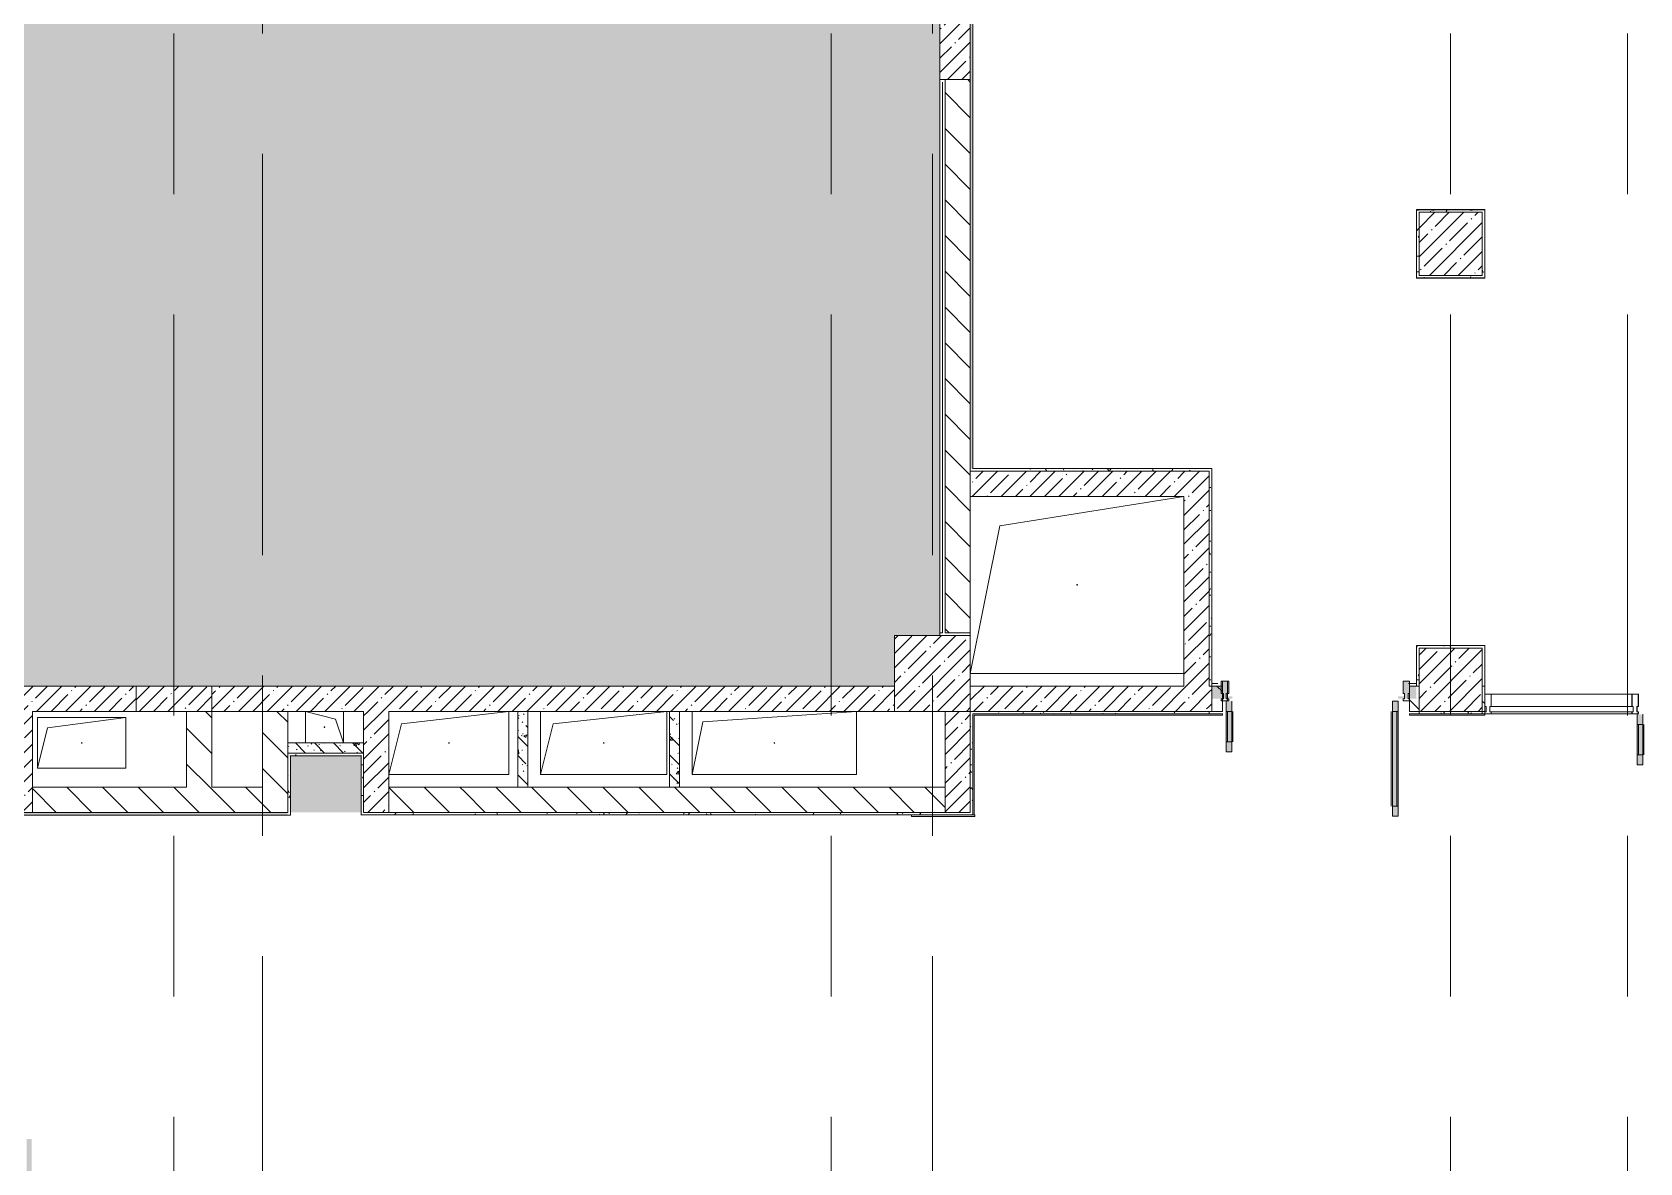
# Model space of a CAD drawing. Header units: millimetres. Extents: x -625 to 415037, y -3642 to 102118.
# Drawn here: x 348565 to 361284, y 8127 to 17075 of the extents above; entities that cross this region are included whole.
import ezdxf

# ---------------------------------------------------------------- set-up
doc = ezdxf.new("R2010")
doc.units = ezdxf.units.MM
doc.linetypes.add('Осевая', pattern=[6350, 1270, -952.5, 3175, -952.5])
doc.layers.add('A-AREA-PATT-3', color=7, linetype='Continuous', lineweight=5, true_color=0xe6fae8, transparency=1)
doc.layers.add('A-FLOR-PATT-1', color=7, linetype='Continuous', lineweight=9, true_color=0xeef6ff, transparency=0.5)
for name, color, linetype, lineweight in [('A-DETL-2', 7, 'Continuous', 5), ('A-DETL-GENF', 7, 'Continuous', 9), ('A-GENM', 7, 'Continuous', 9), ('A-GLAZ-CURT', 7, 'Continuous', 9), ('A-GLAZ-CURT-2', 7, 'Continuous', 20), ('A-GLAZ-CWMG', 7, 'Continuous', 9), ('A-GLAZ-CWMG-1', 7, 'Continuous', 20), ('A-WALL', 7, 'Continuous', 5), ('I-WALL', 7, 'Continuous', 5), ('S-COLS', 7, 'Continuous', 9), ('S-COLS-1', 7, 'Continuous', 5), ('Оси-2', 7, 'Осевая', 9)]:
    doc.layers.add(name, color=color, linetype=linetype, lineweight=lineweight)
for name, color, linetype, lineweight, true_color in [('A-DETL-GENF-3', 7, 'Continuous', 9, 0xc0c0c0), ('A-DOOR-1', 7, 'Continuous', 5, 0xc0c0c0), ('A-WALL-1', 9, 'Continuous', 5, 0x808080), ('A-WALL-FNSH-1', 9, 'Continuous', 5, 0x808080)]:
    doc.layers.add(name, color=color, linetype=linetype, lineweight=lineweight, true_color=true_color)
doc.layers.get('A-DOOR-1').off()
pattern_1 = [(135, (289227.4, 1e-08), (-141.42136, -141.42136), [])]
pattern_2 = [(45, (289227.4, 1e-08), (-114.04925, 114.04925), []), (45, (289341.45, 1e-08), (-114.04925, 114.04925), [201.612, -40.322, 6.706, -33.617])]
pattern_3 = [(135, (289227.4, 1e-08), (-150.8683, -150.8683), [213.36, -35.56, 7.112, -35.56]), (135, (289227.4, 150.77), (-150.8683, -150.8683), []), (50, (289227.4, 1e-08), (255.0577, -22.3145), [26.67, -293.37]), (355, (289227.4, 1e-08), (-49.3404, 267.4791), [21.336, -234.696]), (100.451, (289248.66, -1.86), (205.7195, 245.1636), [22.666, -249.326]), (46.184, (289227.4, 71.12), (379.511, -58.86), [40.005, -440.055]), (96.636, (289259.03, 66.2), (332.3634, 346.399), [33.999, -373.989]), (351.184, (289227.4, 71.12), (332.3669, 346.3953), [32.004, -352.044]), (21, (289262.96, 53.34), (212.2602, -143.1711), [26.67, -293.37]), (326, (289262.96, 53.34), (86.5224, 257.8632), [21.336, -234.696]), (71.451, (289280.65, 41.4), (298.78395, 114.6901), [22.666, -249.326]), (37.5, (289227.4, 1e-08), (4.32385, 118.37751), [6.706, -225.146, 6.706, -231.546, -235.585]), (37.5, (289227.4, 1e-08), (4.32385, 118.37751), [-470.103, 6.706, -228.879]), (7.5, (289227.4, 1e-08), (93.54758, 140.2533), [6.706, -129.134, 6.706, -219.812, -89.789]), (7.5, (289227.4, 1e-08), (93.54758, 140.2533), [-362.356, 6.706, -83.083]), (327.5, (289148.1, 1e-08), (189.82734, -8.02019), [6.706, -82.194, 6.706, -270.662, -368.046]), (327.5, (289148.1, 1e-08), (189.82734, -8.02019), [-366.268, 6.706, -361.34]), (317.5, (289112.54, 1e-08), (207.38114, 35.59764), [6.706, -108.864, 6.706, -177.495, -261.366]), (317.5, (289112.54, 1e-08), (207.38114, 35.59764), [-299.771, 6.706, -254.66])]
pattern_4 = [(0, (289227.4, 1e-08), (243.84, 60.96), [20.117, -162.763, 20.117, -162.763, -975.36]), (0, (289227.4, 1e-08), (243.84, 60.96), [-365.76, 20.117, -345.643, 20.117, -162.763, -426.72]), (0, (289227.4, 1e-08), (243.84, 60.96), [-914.4, 20.117, -101.803, 20.117, -284.683]), (120, (289318.84, 30.48), (-174.71291, 180.691634), [20.117, -162.763, 20.117, -162.763, -975.36]), (120, (289318.84, 30.48), (-174.71291, 180.691634), [-365.76, 20.117, -345.643, 20.117, -162.763, -426.72]), (120, (289318.84, 30.48), (-174.71291, 180.691634), [-914.4, 20.117, -101.803, 20.117, -284.683]), (240, (289349.32, 152.4), (-69.12709, -241.651634), [20.117, -162.763, 20.117, -162.763, -975.36]), (240, (289349.32, 152.4), (-69.12709, -241.651634), [-365.76, 20.117, -345.643, 20.117, -162.763, -426.72]), (240, (289349.32, 152.4), (-69.12709, -241.651634), [-914.4, 20.117, -101.803, 20.117, -284.683])]

# ---------------------------------------------------------------- blocks, each defined once
blk = doc.blocks.new('BSC_Колонна _Прямоугольная - 600х600-23205240-Объем проектирования 3 этажа')
at = {"layer": 'S-COLS-1'}
h = blk.add_hatch(dxfattribs=at)
h.set_pattern_fill('FP_20', color=256, style=0, pattern_type=2)
h.set_pattern_definition([(45, (-66460, -12000), (-114.04925, 114.04925), []), (45, (-66345.95, -12000), (-114.04925, 114.04925), [201.613, -40.323, 6.706, -33.617])])
h.paths.add_polyline_path([(100, -300), (300, -300), (300, 300), (-300, 300), (-300, -300)])
for p, q in [((300, 300), (60, 300)), ((300, -300), (300, 300)), ((-300, -100), (-300, -300)), ((-300, -300), (300, -300))]:
    blk.add_line(p, q, dxfattribs=at)
blk = doc.blocks.new('BSC_Колонна _Прямоугольная - 600х600-V530-Объем проектирования 3 этажа')
at = {"layer": 'S-COLS-1'}
h = blk.add_hatch(dxfattribs=at)
h.set_pattern_fill('FP_31', color=256, style=0, pattern_type=2)
h.set_pattern_definition([(45, (-66460, -17000), (-114.04925, 114.04925), []), (45, (-66345.95, -17000), (-114.04925, 114.04925), [201.613, -40.323, 6.706, -33.617])])
h.paths.add_polyline_path([(300, -300), (300, 300), (60, 300), (60, -300), (252, -300)])
for p, q in [((300, 300), (60, 300)), ((300, -300), (300, 300)), ((60, -300), (300, -300))]:
    blk.add_line(p, q, dxfattribs=at)
blk = doc.blocks.new('BSC_Колонна _Прямоугольная - 600х600-V537-Объем проектирования 3 этажа')
at = {"layer": 'S-COLS-1'}
h = blk.add_hatch(dxfattribs=at)
h.set_pattern_fill('FP_69', color=256, style=0, pattern_type=2)
h.set_pattern_definition([(45, (-60460, -12000), (-114.04925, 114.04925), []), (45, (-60345.95, -12000), (-114.04925, 114.04925), [201.613, -40.323, 6.706, -33.617])])
h.paths.add_polyline_path([(100, -300), (300, -300), (300, -100), (-300, -100), (-300, -300), (86, -300)])
for p, q in [((-300, -100), (-300, -300)), ((300, -300), (300, -100)), ((-300, -300), (300, -300))]:
    blk.add_line(p, q, dxfattribs=at)
blk = doc.blocks.new('BSC_Колонна _Прямоугольная - 500х500-V563-Объем проектирования 3 этажа')
at = {"layer": 'S-COLS-1'}
h = blk.add_hatch(dxfattribs=at)
h.set_pattern_fill('FP_109', color=256, style=0, pattern_type=2)
h.set_pattern_definition([(45, (-70560, -15400), (-114.04925, 114.04925), []), (45, (-70445.95, -15400), (-114.04925, 114.04925), [201.613, -40.323, 6.706, -33.617])])
h.paths.add_polyline_path([(-250, -250), (250, -250), (250, 250), (-250, 250), (-250, -103)])
for p, q in [((250, 250), (-250, 250)), ((-250, 250), (-250, -250)), ((250, -250), (250, 250)), ((-250, -250), (250, -250))]:
    blk.add_line(p, q, dxfattribs=at)
blk = doc.blocks.new('GM_Отверстие прямоугольное _в плите_ - Отверстие-21619835-Объем проектирования 3 этажа')
at = {"layer": 'A-GENM'}
for p, q in [((-125, 150), (125, 150)), ((125, 150), (-125, 150)), ((-62.5, 87.5), (125, 150)), ((-125, -150), (-62.5, 87.5)), ((125, -150), (-125, -150)), ((-125, -150), (125, -150))]:
    blk.add_line(p, q, dxfattribs=at)
for start, end in [(360, 180), (180, 360)]:
    blk.add_arc((0, 0), 2.5, start, end, dxfattribs=at)
blk = doc.blocks.new('GM_Отверстие прямоугольное _в плите_ - Отверстие-21955552-Объем проектирования 3 этажа')
at = {"layer": 'A-GENM'}
for p, q in [((-350, -200), (-350, 200)), ((-350, 200), (350, 200)), ((350, 200), (-350, 200)), ((-350, 200), (-350, -200)), ((-270, 120), (350, 200)), ((350, 200), (350, -200)), ((350, -200), (350, 200)), ((-350, -200), (-270, 120)), ((350, -200), (-350, -200)), ((-350, -200), (350, -200))]:
    blk.add_line(p, q, dxfattribs=at)
for start, end in [(360, 180), (180, 360)]:
    blk.add_arc((0, 0), 2.5, start, end, dxfattribs=at)
blk = doc.blocks.new('GM_Отверстие прямоугольное _в плите_ - Отверстие-21990363-Объем проектирования 3 этажа')
at = {"layer": 'A-GENM'}
for p, q in [((-475, -250), (-375, 150)), ((-375, 150), (475, 250)), ((475, 250), (475, -250)), ((475, -250), (475, 250)), ((475, -250), (-475, -250)), ((-475, -250), (475, -250))]:
    blk.add_line(p, q, dxfattribs=at)
for start, end in [(360, 180), (180, 360)]:
    blk.add_arc((0, 0), 2.5, start, end, dxfattribs=at)
blk = doc.blocks.new('GM_Отверстие прямоугольное _в плите_ - Отверстие-V612-Объем проектирования 3 этажа')
at = {"layer": 'A-GENM'}
for p, q in [((-500, -250), (-500, 250)), ((-500, 250), (-500, -250)), ((-500, -250), (-400, 150)), ((-400, 150), (500, 250)), ((500, 250), (500, -250)), ((500, -250), (500, 250)), ((500, -250), (-500, -250)), ((-500, -250), (500, -250))]:
    blk.add_line(p, q, dxfattribs=at)
for start, end in [(360, 180), (180, 360)]:
    blk.add_arc((0, 0), 2.5, start, end, dxfattribs=at)
blk = doc.blocks.new('GM_Отверстие прямоугольное _в плите_ - Отверстие-21971738-Объем проектирования 3 этажа')
at = {"layer": 'A-GENM'}
for p, q in [((-650, -250), (-650, 250)), ((-650, 250), (-650, -250)), ((-650, -250), (-567, 167)), ((-567, 167), (650, 250)), ((650, 250), (650, -250)), ((650, -250), (650, 250)), ((650, -250), (-650, -250)), ((-650, -250), (650, -250))]:
    blk.add_line(p, q, dxfattribs=at)
for start, end in [(360, 180), (180, 360)]:
    blk.add_arc((0, 0), 2.5, start, end, dxfattribs=at)
blk = doc.blocks.new('GM_Отверстие прямоугольное _в плите_ - Отверстие-22745216-Объем проектирования 3 этажа')
at = {"layer": 'A-GENM'}
for p, q in [((-612, 467), (845, 700)), ((-845, -700), (-612, 467)), ((-845, -400), (-845, -380)), ((-845, -380), (-845, -400)), ((845, -700), (-845, -700)), ((-845, -700), (845, -700))]:
    blk.add_line(p, q, dxfattribs=at)
for start, end in [(360, 180), (180, 360)]:
    blk.add_arc((0, 0), 2.5, start, end, dxfattribs=at)
blk = doc.blocks.new('Прямоугольный импост - Импост структурный с накладкой - 160мм Темный-33326475-Объем проектирования 3 этажа')
at = {"layer": 'A-GLAZ-CWMG-1'}
for p, q in [((-50, 40), (-50, 140)), ((-50, 140), (0, 140)), ((0, 140), (0, 40)), ((-40, 40), (-50, 40)), ((-50, -17), (-50, 0)), ((-50, 0), (-40, 0)), ((-40, 0), (-40, 40)), ((-10, 40), (-10, 0)), ((0, 40), (-10, 40)), ((-10, 0), (0, 0)), ((0, 0), (0, -17)), ((0, -17), (-50, -17))]:
    blk.add_line(p, q, dxfattribs=at)
blk = doc.blocks.new('Дверь_Витражная_остекление_ - ВВ-6 остекление-32274838-Объем проектирования 3 этажа')
at = {"layer": 'A-DETL-GENF'}
for p, q in [((-655, 930), (-610, 930)), ((-655, 930), (-655, 20)), ((-610, 930), (-655, 930)), ((-655, 930), (-655, 20)), ((-610, 930), (-610, 20)), ((-610, 20), (-610, 930)), ((-655, 850), (-610, 850)), ((-645, 850), (-645, 100)), ((-601, 850), (-601, 100)), ((705, 420), (660, 420)), ((660, 420), (660, 20)), ((705, 420), (660, 420)), ((660, 420), (660, 20)), ((705, 420), (705, 20)), ((705, 20), (705, 420)), ((651, 340), (651, 100)), ((705, 340), (660, 340)), ((695, 340), (695, 100)), ((-655, 100), (-610, 100)), ((-610, 20), (-655, 20)), ((-655, 20), (-610, 20)), ((705, 100), (660, 100))]:
    blk.add_line(p, q, dxfattribs=at)
blk = doc.blocks.new('Прямоугольный импост - Импост структурный с накладкой - 160мм Темный-33326241-Объем проектирования 3 этажа')
at = {"layer": 'A-GLAZ-CWMG-1'}
for p, q in [((-25, 40), (-25, 140)), ((-25, 140), (25, 140)), ((25, 140), (25, 40)), ((-15, 40), (-25, 40)), ((-25, -17), (-25, 0)), ((-25, 0), (-15, 0)), ((-15, 0), (-15, 40)), ((15, 40), (15, 0)), ((25, 40), (15, 40)), ((15, 0), (25, 0)), ((25, 0), (25, -17)), ((25, -17), (-25, -17))]:
    blk.add_line(p, q, dxfattribs=at)
blk = doc.blocks.new('Прямоугольный импост - Импост структурный с накладкой - 160мм Темный-33326242-Объем проектирования 3 этажа')
at = {"layer": 'A-GLAZ-CWMG-1'}
for p, q in [((0, 140), (-50, 140)), ((-50, 140), (-50, 40)), ((0, 40), (0, 140)), ((-50, 40), (-40, 40)), ((-40, 0), (-50, 0)), ((-50, 0), (-50, -17)), ((-40, 40), (-40, 0)), ((-10, 0), (-10, 40)), ((-10, 40), (0, 40)), ((0, 0), (-10, 0)), ((0, -17), (0, 0)), ((-50, -17), (0, -17))]:
    blk.add_line(p, q, dxfattribs=at)
blk = doc.blocks.new('Прямоугольный импост - Импост структурный с накладкой - 160мм Темный-33326237-Объем проектирования 3 этажа')
at = {"layer": 'A-GLAZ-CWMG-1'}
for p, q in [((-50, 40), (-50, 140)), ((-50, 140), (0, 140)), ((0, 140), (0, 40)), ((-40, 40), (-50, 40)), ((-50, -17), (-50, 0)), ((-50, 0), (-40, 0)), ((-40, 0), (-40, 40)), ((-10, 40), (-10, 0)), ((0, 40), (-10, 40)), ((-10, 0), (0, 0)), ((0, 0), (0, -17)), ((0, -17), (-50, -17))]:
    blk.add_line(p, q, dxfattribs=at)
blk = doc.blocks.new('Дверь_Витражная_остекление_ - В-18-32468702-Объем проектирования 3 этажа')
at = {"layer": 'A-DETL-GENF'}
for p, q in [((-673, 965), (-670, 965)), ((-673, 965), (-673, 20)), ((-670, 965), (-673, 965)), ((-673, 965), (-673, 20)), ((-670, 965), (-628, 965)), ((-628, 965), (-670, 965)), ((-628, 965), (-628, 20)), ((-628, 20), (-628, 965)), ((-673, 885), (-670, 885)), ((-670, 885), (-628, 885)), ((-663, 885), (-663, 100)), ((-619, 885), (-619, 100)), ((723, 420), (678, 420)), ((678, 420), (678, 370)), ((723, 420), (678, 420)), ((678, 420), (678, 370)), ((723, 420), (723, 20)), ((723, 20), (723, 420)), ((669, 340), (669, 100)), ((678, 370), (678, 20)), ((678, 370), (678, 20)), ((690, 340), (678, 340)), ((723, 340), (690, 340)), ((713, 340), (713, 100)), ((-673, 100), (-670, 100)), ((-670, 20), (-673, 20)), ((-673, 20), (-670, 20)), ((-670, 100), (-628, 100)), ((-628, 20), (-667, 20)), ((-667, 20), (-628, 20)), ((690, 100), (678, 100)), ((723, 100), (690, 100))]:
    blk.add_line(p, q, dxfattribs=at)
blk = doc.blocks.new('Системная панель - Стекло - 40мм-32468815-Объем проектирования 3 этажа')
at = {"layer": 'A-GLAZ-CURT-2'}
for p, q in [((567, 0), (-567, 0)), ((-567, 0), (-567, -40)), ((567, -40), (567, 0)), ((-567, -40), (567, -40))]:
    blk.add_line(p, q, dxfattribs=at)
blk = doc.blocks.new('Прямоугольный импост - Импост структурный с накладкой - 160мм Темный-33326239-Объем проектирования 3 этажа')
at = {"layer": 'A-GLAZ-CWMG-1'}
for p, q in [((-25, 40), (-25, 140)), ((-25, 140), (25, 140)), ((25, 140), (25, 40)), ((-15, 40), (-25, 40)), ((-25, -17), (-25, 0)), ((-25, 0), (-15, 0)), ((-15, 0), (-15, 40)), ((15, 40), (15, 0)), ((25, 40), (15, 40)), ((15, 0), (25, 0)), ((25, 0), (25, -17)), ((25, -17), (-25, -17))]:
    blk.add_line(p, q, dxfattribs=at)
blk = doc.blocks.new('Прямоугольный импост - Импост структурный с накладкой - 160мм Темный-32468813-Объем проектирования 3 этажа')
at = {"layer": 'A-GLAZ-CWMG'}
for p, q in [((70880, 11837), (71994, 11837)), ((70880, 11680), (71994, 11680))]:
    blk.add_line(p, q, dxfattribs=at)
blk = doc.blocks.new('Прямоугольный импост - Импост структурный с накладкой - 160мм Темный-V717-Объем проектирования 3 этажа')
at = {"layer": 'A-GLAZ-CWMG-1'}
for p, q in [((-25, 40), (-25, 140)), ((-25, 140), (25, 140)), ((25, 140), (25, 40)), ((-15, 40), (-25, 40)), ((-25, -17), (-25, 0)), ((-25, 0), (-15, 0)), ((-15, 0), (-15, 40)), ((15, 40), (15, 0)), ((25, 40), (15, 40)), ((15, 0), (25, 0)), ((25, 0), (25, -17)), ((25, -17), (-25, -17))]:
    blk.add_line(p, q, dxfattribs=at)

msp = doc.modelspace()

# ---------------------------------------------------------------- hatches: boundary and pattern name
at = {"layer": 'A-AREA-PATT-3'}
h = msp.add_hatch(color=256, dxfattribs=at)
h.paths.add_polyline_path([(357898, 11800), (358061, 11800), (358061, 11820), (358021, 11820), (358021, 11840), (358031, 11840), (358031, 11940), (357971, 11940), (357971, 11900), (357898, 11900), (357898, 11857)])
h.paths.add_polyline_path([(359421, 11800), (359451, 11800), (359451, 11840), (359461, 11840), (359461, 11800), (359517, 11800), (359516, 11900), (359461, 11900), (359461, 11940), (359411, 11940), (359411, 11840), (359421, 11840), (359421, 11820), (359371, 11820), (359371, 11800), (359411, 11800)])
h.paths.add_polyline_path([(372162, 15493), (373427, 15494), (373427, 15593), (373417, 15593), (373417, 15633), (368317, 15633), (368317, 15593), (368307, 15593), (368307, 15493), (372132, 15493)])
h.paths.add_polyline_path([(365002, 15493), (367807, 15495), (367807, 15593), (367797, 15593), (367797, 15633), (363277, 15632), (363277, 15593), (363267, 15593), (363267, 15493), (364611, 15493)])
h.paths.add_polyline_path([(363210, 15650), (363210, 15660), (363250, 15660), (363249, 18590), (363210, 18590), (363210, 18600), (363112, 18599), (363110, 15650)])
h.paths.add_polyline_path([(369572, 18607), (373417, 18607), (373417, 18647), (373427, 18647), (373427, 18747), (368307, 18745), (368307, 18647), (368317, 18647), (368317, 18607), (369562, 18607)])
h.paths.add_polyline_path([(367797, 18607), (367797, 18647), (367807, 18647), (367807, 18747), (363267, 18747), (363267, 18647), (363277, 18647), (363279, 18607), (367793, 18607)])
h.paths.add_polyline_path([(373958, 19121), (373958, 19131), (373938, 19131), (373938, 19121)])
h.paths.add_polyline_path([(373932, 22669), (373952, 22669), (373952, 22680), (373932, 22680)])
h = msp.add_hatch(color=256, dxfattribs=at)
h.paths.add_polyline_path([(337657, 7885), (337657, 7920), (337587, 7920), (337587, 7885)])
h.paths.add_polyline_path([(340087, 7885), (340087, 7920), (339152, 7920), (339152, 7885), (340087, 7885)])
h.paths.add_polyline_path([(339022, 7885), (339022, 7920), (338952, 7920), (338952, 7885)])
h.paths.add_polyline_path([(327987, 7921), (327987, 7921), (327987, 7980), (327967, 7981), (327967, 8000), (327903, 8000), (327903, 8050), (327867, 8050), (327867, 7921), (327967, 7921)])
h.paths.add_polyline_path([(327903, 10080), (327903, 10130), (327987, 10130), (327987, 10210), (327867, 10210), (327867, 10080)])
h.paths.add_polyline_path([(362737, 10869), (363247, 10869), (363247, 10874), (362736, 10874), (362736, 10869)])
h.paths.add_polyline_path([(356023, 10869), (356023, 10874), (355523, 10874), (355523, 10869), (356021, 10869)])
at = {"layer": 'A-DETL-GENF-3'}
msp.add_hatch(color=256, dxfattribs=at).paths.add_polyline_path([(343247, 11900), (355387, 11900), (355387, 12300), (355747, 12300), (355747, 27340), (331147, 27340), (331147, 23880), (323147, 23880), (323147, 27400), (289007, 27400), (289007, 15407), (331607, 15407), (331607, 12300), (332007, 12300), (332007, 11900), (341137, 11900)])
at = {"layer": 'A-FLOR-PATT-1'}
h = msp.add_hatch(color=256, dxfattribs=at)
h.paths.add_polyline_path([(359371, 11680), (359371, 11780), (359326, 11780), (359326, 11680)])
h.paths.add_polyline_path([(358056, 11680), (358056, 11780), (358011, 11780), (358011, 11680)])
h = msp.add_hatch(color=256, dxfattribs=at)
h.paths.add_polyline_path([(338952, 7915), (338952, 8315), (338912, 8315), (338912, 7915)])
h.paths.add_polyline_path([(337657, 7915), (337697, 7915), (337697, 8810), (337657, 8810), (337657, 7920)])
h.paths.add_polyline_path([(330182, 7915), (330222, 7915), (330222, 8315), (330182, 8315), (330182, 8217)])
h.paths.add_polyline_path([(328967, 7915), (328967, 8810), (328927, 8810), (328927, 7915)])
h.paths.add_polyline_path([(348562, 7916), (348562, 8316), (348522, 8316), (348522, 7916)])
h.paths.add_polyline_path([(347307, 7916), (347307, 8811), (347267, 8811), (347267, 7916), (347279, 7916)])
h.paths.add_polyline_path([(364397, 9249), (364687, 9249), (364687, 9289), (364397, 9289)])
h.paths.add_polyline_path([(364489, 10509), (364687, 10509), (364687, 10549), (363897, 10549), (363897, 10509), (364299, 10509)])
h.paths.add_polyline_path([(362657, 10732), (362657, 11669), (362654, 11669), (362654, 10732)])
h.paths.add_polyline_path([(359371, 10870), (359371, 11669), (359326, 11669), (359326, 10870)])
h.paths.add_polyline_path([(350608, 10900), (351166, 10900), (351166, 11350), (350607, 11349), (350607, 10900)])
h.paths.add_polyline_path([(361307, 11277), (361307, 11327), (361295, 11327), (361295, 11669), (361262, 11669), (361262, 11277), (361295, 11277)])
h.paths.add_polyline_path([(358056, 11380), (358056, 11669), (358011, 11669), (358011, 11380), (358025, 11380)])
h = msp.add_hatch(color=256, dxfattribs=at)
h.paths.add_polyline_path([(362654, 11669), (362657, 11669), (362657, 11677), (362654, 11677), (362654, 11675)])
h.paths.add_polyline_path([(362654, 10732), (362654, 11669), (362612, 11669), (362612, 10732)])
h.paths.add_polyline_path([(361295, 11669), (361295, 11677), (361262, 11677), (361262, 11669)])
h.paths.add_polyline_path([(361307, 11327), (361307, 11669), (361295, 11669), (361295, 11327)])
h.paths.add_polyline_path([(358011, 11669), (358056, 11669), (358056, 11680), (358011, 11680)])
h.paths.add_polyline_path([(359326, 11669), (359371, 11669), (359371, 11680), (359326, 11680)])
at = {"layer": 'I-WALL'}
h = msp.add_hatch(dxfattribs=at)
h.set_pattern_fill('FP_191', color=256, style=0, pattern_type=2)
h.set_pattern_definition(pattern_4)
h.paths.add_polyline_path([(355987, 13620), (356007, 13621), (356006, 26900), (355987, 26900), (355987, 13621)])
h = msp.add_hatch(dxfattribs=at)
h.set_pattern_fill('FP_23', color=256, style=0, pattern_type=2)
h.set_pattern_definition(pattern_1)
h.paths.add_polyline_path([(355787, 12320), (355987, 12320), (355987, 16700), (355787, 16700), (355787, 12910)])
h.paths.add_polyline_path([(355787, 17300), (355987, 17300), (355987, 26500), (355787, 26500), (355787, 18600)])
h = msp.add_hatch(dxfattribs=at)
h.set_pattern_fill('FP_191', color=256, style=0, pattern_type=2)
h.set_pattern_definition(pattern_4)
h.paths.add_polyline_path([(359537, 15650), (360057, 15650), (360057, 15670), (359517, 15670), (359517, 15650)])
h = msp.add_hatch(dxfattribs=at)
h.set_pattern_fill('FP_191', color=256, style=0, pattern_type=2)
h.set_pattern_definition(pattern_4)
h.paths.add_polyline_path([(359537, 15130), (359537, 15130), (359537, 15650), (359517, 15650), (359517, 15130)])
h = msp.add_hatch(dxfattribs=at)
h.set_pattern_fill('FP_191', color=256, style=0, pattern_type=2)
h.set_pattern_definition(pattern_4)
h.paths.add_polyline_path([(360057, 15150), (360057, 15650), (360037, 15650), (360037, 15150)])
h = msp.add_hatch(dxfattribs=at)
h.set_pattern_fill('FP_191', color=256, style=0, pattern_type=2)
h.set_pattern_definition(pattern_4)
h.paths.add_polyline_path([(359537, 15130), (360057, 15130), (360057, 15150), (359537, 15150), (359537, 15130)])
h = msp.add_hatch(dxfattribs=at)
h.set_pattern_fill('FP_191', color=256, style=0, pattern_type=2)
h.set_pattern_definition(pattern_4)
h.paths.add_polyline_path([(357677, 13600), (357877, 13600), (357877, 13620), (355987, 13620), (355988, 13600), (356300, 13600)])
h = msp.add_hatch(dxfattribs=at)
h.set_pattern_fill('FP_191', color=256, style=0, pattern_type=2)
h.set_pattern_definition(pattern_4)
h.paths.add_polyline_path([(357877, 11900), (357897, 11900), (357897, 11920), (357892, 11915)])
h.paths.add_polyline_path([(357877, 11900), (357897, 11921), (357897, 13620), (357877, 13620), (357877, 11996)])
h = msp.add_hatch(dxfattribs=at)
h.set_pattern_fill('FP_1', color=256, style=0, pattern_type=2)
h.set_pattern_definition(pattern_2)
h.paths.add_polyline_path([(355987, 13400), (357677, 13400), (357677, 13600), (355987, 13600)])
h = msp.add_hatch(dxfattribs=at)
h.set_pattern_fill('FP_1', color=256, style=0, pattern_type=2)
h.set_pattern_definition(pattern_2)
h.paths.add_polyline_path([(357877, 11700), (357877, 13600), (357677, 13600), (357677, 11700), (357845, 11700)])
h = msp.add_hatch(dxfattribs=at)
h.set_pattern_fill('FP_191', color=256, style=0, pattern_type=2)
h.set_pattern_definition(pattern_4)
h.paths.add_polyline_path([(359563, 12200), (360037, 12200), (360037, 12220), (359517, 12220), (359517, 12200), (359541, 12200)])
h = msp.add_hatch(dxfattribs=at)
h.set_pattern_fill('FP_191', color=256, style=0, pattern_type=2)
h.set_pattern_definition(pattern_4)
h.paths.add_polyline_path([(359537, 11900), (359537, 12200), (359517, 12200), (359517, 11921), (359521, 11917)])
h.paths.add_polyline_path([(359537, 11900), (359517, 11920), (359517, 11900)])
h = msp.add_hatch(dxfattribs=at)
h.set_pattern_fill('FP_1', color=256, style=0, pattern_type=2)
h.set_pattern_definition(pattern_2)
h.paths.add_polyline_path([(355387, 11700), (355387, 11900), (349987, 11900), (349987, 11700), (355212, 11700)])
h.paths.add_polyline_path([(344927, 11700), (349387, 11700), (349387, 11900), (343987, 11900), (343987, 11700), (344727, 11700)])
h = msp.add_hatch(dxfattribs=at)
h.set_pattern_fill('FP_1', color=256, style=0, pattern_type=2)
h.set_pattern_definition(pattern_2)
h.paths.add_polyline_path([(357388, 11700), (357677, 11700), (357677, 11900), (355987, 11900), (355987, 11700), (357216, 11700)])
h.paths.add_polyline_path([(357877, 11700), (357897, 11700), (357897, 11900), (357877, 11900), (357877, 11857)])
h = msp.add_hatch(dxfattribs=at)
h.set_pattern_fill('FP_23', color=256, style=0, pattern_type=2)
h.set_pattern_definition(pattern_1)
h.paths.add_polyline_path([(362767, 11700), (362767, 11900), (362747, 11900), (362747, 11700)])
h.paths.add_polyline_path([(359537, 11700), (359537, 11900), (359461, 11900), (359461, 11700), (359517, 11700)])
h.paths.add_polyline_path([(360037, 11700), (360057, 11700), (360057, 11900), (360037, 11900), (360037, 11857)])
h.paths.add_polyline_path([(357898, 11700), (357981, 11700), (357981, 11900), (357897, 11900), (357897, 11700)])
h = msp.add_hatch(dxfattribs=at)
h.set_pattern_fill('FP_1', color=256, style=0, pattern_type=2)
h.set_pattern_definition(pattern_2)
h.paths.add_polyline_path([(348567, 10900), (348567, 11700), (348367, 11700), (348367, 10900)])
h = msp.add_hatch(dxfattribs=at)
h.set_pattern_fill('FP_23', color=256, style=0, pattern_type=2)
h.set_pattern_definition(pattern_1)
h.paths.add_polyline_path([(349987, 11100), (349987, 11700), (349787, 11700), (349787, 11100)])
h = msp.add_hatch(dxfattribs=at)
h.set_pattern_fill('FP_23', color=256, style=0, pattern_type=2)
h.set_pattern_definition(pattern_1)
h.paths.add_polyline_path([(350387, 10900), (350587, 10900), (350587, 11700), (350387, 11700), (350387, 11100)])
h = msp.add_hatch(dxfattribs=at)
h.set_pattern_fill('FP_1', color=256, style=0, pattern_type=2)
h.set_pattern_definition(pattern_2)
h.paths.add_polyline_path([(351187, 10900), (351387, 10900), (351387, 11700), (351187, 11700), (351187, 11100)])
h = msp.add_hatch(dxfattribs=at)
h.set_pattern_fill('FP_41', color=256, style=0, pattern_type=2)
h.set_pattern_definition(pattern_3)
h.paths.add_polyline_path([(352487, 11100), (352487, 11700), (352407, 11700), (352407, 11100)])
h = msp.add_hatch(dxfattribs=at)
h.set_pattern_fill('FP_41', color=256, style=0, pattern_type=2)
h.set_pattern_definition(pattern_3)
h.paths.add_polyline_path([(353687, 11100), (353687, 11700), (353607, 11700), (353607, 11100)])
h = msp.add_hatch(dxfattribs=at)
h.set_pattern_fill('FP_1', color=256, style=0, pattern_type=2)
h.set_pattern_definition(pattern_2)
h.paths.add_polyline_path([(355987, 10900), (355987, 11700), (355787, 11700), (355787, 10900)])
h = msp.add_hatch(dxfattribs=at)
h.set_pattern_fill('FP_191', color=256, style=0, pattern_type=2)
h.set_pattern_definition(pattern_4)
h.paths.add_polyline_path([(357657, 11680), (357877, 11680), (357877, 11700), (355987, 11700), (355987, 11680), (357649, 11680)])
h.paths.add_polyline_path([(360037, 11680), (360037, 11700), (359538, 11700), (359538, 11680), (359563, 11680)])
h = msp.add_hatch(dxfattribs=at)
h.set_pattern_fill('FP_191', color=256, style=0, pattern_type=2)
h.set_pattern_definition(pattern_4)
h.paths.add_polyline_path([(355991, 10880), (356007, 10880), (356007, 11680), (355987, 11680), (355987, 10880), (355990, 10880)])
h = msp.add_hatch(dxfattribs=at)
h.set_pattern_fill('FP_41', color=256, style=0, pattern_type=2)
h.set_pattern_definition(pattern_3)
h.paths.add_polyline_path([(351187, 11370), (351187, 11450), (350587, 11450), (350587, 11370), (351167, 11370)])
h = msp.add_hatch(dxfattribs=at)
h.set_pattern_fill('FP_191', color=256, style=0, pattern_type=2)
h.set_pattern_definition(pattern_4)
h.paths.add_polyline_path([(350587, 11350), (351166, 11350), (351166, 11370), (350587, 11370)])
h = msp.add_hatch(dxfattribs=at)
h.set_pattern_fill('FP_191', color=256, style=0, pattern_type=2)
h.set_pattern_definition(pattern_4)
h.paths.add_polyline_path([(350607, 10880), (350607, 11349), (350587, 11349), (350587, 10880)])
h = msp.add_hatch(dxfattribs=at)
h.set_pattern_fill('FP_191', color=256, style=0, pattern_type=2)
h.set_pattern_definition(pattern_4)
h.paths.add_polyline_path([(351187, 10900), (351187, 11370), (351167, 11370), (351167, 10900)])
h = msp.add_hatch(dxfattribs=at)
h.set_pattern_fill('FP_23', color=256, style=0, pattern_type=2)
h.set_pattern_definition(pattern_1)
h.paths.add_polyline_path([(333987, 10900), (340937, 10900), (340937, 11100), (333987, 11100)])
h.paths.add_polyline_path([(349787, 10900), (350387, 10900), (350387, 11100), (348567, 11100), (348567, 10900), (349773, 10900)])
h.paths.add_polyline_path([(345675, 10900), (345855, 10900), (345855, 11100), (345675, 11100), (345675, 10943)])
h.paths.add_polyline_path([(344334, 10900), (344727, 10900), (344727, 11100), (341137, 11100), (341137, 10900), (343987, 10900)])
h.paths.add_polyline_path([(344927, 10900), (344975, 10900), (344975, 11100), (344927, 11100)])
h.paths.add_polyline_path([(346735, 10900), (346735, 11100), (346555, 11100), (346555, 10900)])
h.paths.add_polyline_path([(348367, 10900), (348367, 11100), (348315, 11100), (348315, 10900)])
h.paths.add_polyline_path([(347567, 10900), (347615, 10900), (347615, 11100), (347435, 11100), (347435, 10900), (347487, 10900)])
h = msp.add_hatch(dxfattribs=at)
h.set_pattern_fill('FP_23', color=256, style=0, pattern_type=2)
h.set_pattern_definition(pattern_1)
h.paths.add_polyline_path([(351949, 10900), (351987, 10900), (351987, 11100), (351387, 11100), (351387, 10900)])
h = msp.add_hatch(dxfattribs=at)
h.set_pattern_fill('FP_23', color=256, style=0, pattern_type=2)
h.set_pattern_definition(pattern_1)
h.paths.add_polyline_path([(355787, 10900), (355787, 11100), (351987, 11100), (351987, 10900), (355212, 10900)])
h = msp.add_hatch(dxfattribs=at)
h.set_pattern_fill('FP_191', color=256, style=0, pattern_type=2)
h.set_pattern_definition(pattern_4)
h.paths.add_polyline_path([(349787, 10880), (350587, 10880), (350587, 10900), (348315, 10900), (348315, 10880), (349773, 10880)])
h.paths.add_polyline_path([(347598, 10880), (347615, 10880), (347615, 10900), (347435, 10900), (347435, 10880), (347567, 10880)])
h.paths.add_polyline_path([(331607, 10880), (344975, 10880), (344975, 10900), (331607, 10900)])
h.paths.add_polyline_path([(345675, 10880), (345855, 10880), (345855, 10900), (345675, 10900)])
h.paths.add_polyline_path([(346735, 10880), (346735, 10900), (346555, 10900), (346555, 10880), (346687, 10880)])
h = msp.add_hatch(dxfattribs=at)
h.set_pattern_fill('FP_191', color=256, style=0, pattern_type=2)
h.set_pattern_definition(pattern_4)
h.paths.add_polyline_path([(355523, 10880), (355987, 10880), (355987, 10900), (351167, 10900), (351167, 10880), (355212, 10880)])
at = {"layer": 'S-COLS-1'}
h = msp.add_hatch(dxfattribs=at)
h.set_pattern_fill('FP_1', color=256, style=0, pattern_type=2)
h.set_pattern_definition(pattern_2)
h.paths.add_polyline_path([(359563, 11700), (360037, 11700), (360037, 12200), (359537, 12200), (359537, 11700)])

# ---------------------------------------------------------------- linework, layer by layer
at = {"layer": 'A-DETL-2'}
for p, q in [((355747, 12300), (355747, 27340)), ((355387, 11900), (355387, 12300)), ((355387, 12300), (355747, 12300)), ((332007, 11900), (355387, 11900))]:
    msp.add_line(p, q, dxfattribs=at)
at = {"layer": 'A-WALL'}
for p, q in [((355987, 16700), (355987, 12320)), ((356007, 13620), (356007, 13620)), ((357877, 11900), (357877, 13600)), ((357877, 11900), (357897, 11900)), ((360037, 11900), (360037, 11700)), ((360037, 11900), (360057, 11900)), ((351187, 10900), (351187, 11700)), ((355987, 11700), (357877, 11700)), ((357877, 11700), (355987, 11700)), ((355987, 11700), (355987, 10900)), ((356007, 11680), (357877, 11680)), ((356007, 11680), (356007, 11669)), ((351187, 11370), (350587, 11370)), ((351166, 11350), (351167, 11350)), ((351167, 10880), (351167, 11350)), ((350587, 10900), (348367, 10900)), ((355523, 10880), (355523, 10880))]:
    msp.add_line(p, q, dxfattribs=at)
at = {"layer": 'A-WALL-1'}
for p, q in [((355787, 16700), (355787, 12320)), ((360057, 15670), (359517, 15670)), ((359517, 15670), (359517, 15130)), ((360057, 15130), (360057, 15670)), ((359517, 15130), (360057, 15130)), ((356007, 13620), (356007, 13621)), ((357877, 13600), (355987, 13600)), ((355987, 13400), (357677, 13400)), ((357677, 13400), (357677, 11900)), ((355787, 12320), (355987, 12320)), ((359537, 12200), (360037, 12200)), ((359537, 11700), (359537, 12200)), ((360037, 12200), (360037, 11900)), ((357677, 11900), (355987, 11900)), ((357981, 11900), (357877, 11900)), ((357897, 11700), (357897, 11900)), ((357981, 11700), (357981, 11900)), ((359537, 11900), (359461, 11900)), ((359461, 11900), (359461, 11700)), ((359517, 11921), (359517, 11920)), ((360057, 11700), (360057, 11900)), ((348567, 10900), (348567, 11700)), ((348567, 11700), (349387, 11700)), ((349787, 11700), (349787, 11100)), ((349987, 11100), (349987, 11700)), ((349987, 11700), (351187, 11700)), ((350387, 11700), (350387, 11100)), ((350587, 11700), (350587, 10900)), ((351387, 10900), (351387, 11700)), ((351387, 11700), (355387, 11700)), ((352407, 11700), (352407, 11100)), ((352487, 11100), (352487, 11700)), ((353607, 11700), (353607, 11100)), ((353687, 11100), (353687, 11700)), ((355787, 11700), (355787, 10900)), ((356007, 10880), (356007, 11669)), ((357877, 11700), (357981, 11700)), ((357877, 11680), (357877, 11700)), ((359461, 11700), (359537, 11700)), ((360037, 11700), (359538, 11700)), ((359538, 11700), (359538, 11680)), ((360037, 11700), (360057, 11700)), ((360037, 11680), (360037, 11700)), ((351187, 11450), (350587, 11450)), ((350607, 11349), (350607, 11350)), ((349787, 11100), (348567, 11100)), ((350387, 11100), (349987, 11100)), ((355787, 11100), (351387, 11100)), ((351187, 10900), (355987, 10900))]:
    msp.add_line(p, q, dxfattribs=at)
at = {"layer": 'A-WALL-FNSH-1'}
for p, q in [((356008, 13621), (356008, 26879)), ((355766, 16679), (355766, 12321)), ((355767, 16679), (355766, 16679)), ((355767, 12320), (355767, 16679)), ((360058, 15671), (359516, 15671)), ((359516, 15671), (359516, 15129)), ((360058, 15129), (360058, 15671)), ((359516, 15129), (360058, 15129)), ((357898, 13621), (356008, 13621)), ((357898, 11900), (357898, 13621)), ((355766, 12321), (355747, 12321)), ((355747, 12320), (355767, 12320)), ((359516, 12221), (359516, 11900)), ((360058, 12221), (359516, 12221)), ((360058, 11900), (360058, 12221)), ((357897, 11921), (357897, 11900)), ((357944, 11921), (357897, 11921)), ((357897, 11920), (357944, 11920)), ((357944, 11920), (357944, 11921)), ((359517, 11921), (359454, 11921)), ((359454, 11921), (359454, 11920)), ((359454, 11920), (359517, 11920)), ((360057, 11900), (360058, 11900)), ((356018, 11669), (357981, 11669)), ((356018, 10880), (356018, 11669)), ((357981, 11680), (357877, 11680)), ((357981, 11669), (357981, 11680)), ((360057, 11680), (359461, 11680)), ((359461, 11680), (359461, 11669)), ((359461, 11669), (360057, 11669)), ((360057, 11669), (360057, 11680)), ((350608, 11349), (351166, 11349)), ((350608, 10879), (350608, 11349)), ((348315, 10879), (350608, 10879)), ((351166, 10880), (355523, 10880)), ((351166, 10880), (351166, 10880)), ((355523, 10881), (351167, 10881)), ((355523, 10880), (355523, 10881)), ((356023, 10880), (355523, 10880)), ((355523, 10880), (355523, 10869)), ((355523, 10869), (356023, 10869)), ((356007, 10880), (356018, 10880)), ((356023, 10869), (356023, 10880))]:
    msp.add_line(p, q, dxfattribs=at)
at = {"layer": 'S-COLS'}
for p, q in [((359537, 11900), (359537, 11700)), ((360037, 11700), (360037, 11900))]:
    msp.add_line(p, q, dxfattribs=at)
at = {"layer": 'S-COLS-1'}
for p, q in [((360037, 12200), (359537, 12200)), ((359537, 12200), (359537, 11900)), ((360037, 11900), (360037, 12200)), ((359537, 11700), (360037, 11700))]:
    msp.add_line(p, q, dxfattribs=at)
at = {"layer": 'Оси-2'}
for p, q in [((349687, 3094), (349687, 22398)), ((350387, 4364), (350387, 22398)), ((354887, 3094), (354887, 22398)), ((355687, 4364), (355687, 22398)), ((359787, 3094), (359787, 22398)), ((361187, 3094), (361187, 22398))]:
    msp.add_line(p, q, dxfattribs=at)

# ---------------------------------------------------------------- block references
at = {"layer": 'A-DOOR-1', "rotation": 180}
for name, p in [('Дверь_Витражная_остекление_ - ВВ-6 остекление-32274838-Объем проектирования 3 этажа', (358716, 11800)), ('Дверь_Витражная_остекление_ - В-18-32468702-Объем проектирования 3 этажа', (361985, 11697))]:
    msp.add_blockref(name, p, dxfattribs=at)
at = {"layer": 'A-GENM'}
for name, p in [('GM_Отверстие прямоугольное _в плите_ - Отверстие-22745216-Объем проектирования 3 этажа', (356832, 12700)), ('GM_Отверстие прямоугольное _в плите_ - Отверстие-21955552-Объем проектирования 3 этажа', (348957, 11450)), ('GM_Отверстие прямоугольное _в плите_ - Отверстие-21990363-Объем проектирования 3 этажа', (351862, 11450)), ('GM_Отверстие прямоугольное _в плите_ - Отверстие-V612-Объем проектирования 3 этажа', (353087, 11450)), ('GM_Отверстие прямоугольное _в плите_ - Отверстие-21971738-Объем проектирования 3 этажа', (354437, 11450))]:
    msp.add_blockref(name, p, dxfattribs=at)
at = {"layer": 'A-GENM', "rotation": 270}
msp.add_blockref('GM_Отверстие прямоугольное _в плите_ - Отверстие-21619835-Объем проектирования 3 этажа', (350877, 11575), dxfattribs=at)
at = {"layer": 'A-GLAZ-CURT', "rotation": 180}
msp.add_blockref('Системная панель - Стекло - 40мм-32468815-Объем проектирования 3 этажа', (360664, 11697), dxfattribs=at)
at = {"layer": 'A-GLAZ-CWMG', "extrusion": (0, 0, -1)}
for name, p in [('Прямоугольный импост - Импост структурный с накладкой - 160мм Темный-33326241-Объем проектирования 3 этажа', (-357996, 11800)), ('Прямоугольный импост - Импост структурный с накладкой - 160мм Темный-33326475-Объем проектирования 3 этажа', (-357981, 11800)), ('Прямоугольный импост - Импост структурный с накладкой - 160мм Темный-33326237-Объем проектирования 3 этажа', (-360057, 11697)), ('Прямоугольный импост - Импост структурный с накладкой - 160мм Темный-33326239-Объем проектирования 3 этажа', (-361246, 11697)), ('Прямоугольный импост - Импост структурный с накладкой - 160мм Темный-V717-Объем проектирования 3 этажа', (-361247, 11697))]:
    msp.add_blockref(name, p, dxfattribs=at)
at = {"layer": 'A-GLAZ-CWMG'}
for name, p in [('Прямоугольный импост - Импост структурный с накладкой - 160мм Темный-33326242-Объем проектирования 3 этажа', (359461, 11800)), ('Прямоугольный импост - Импост структурный с накладкой - 160мм Темный-32468813-Объем проектирования 3 этажа', (289227, 0))]:
    msp.add_blockref(name, p, dxfattribs=at)
at = {"layer": 'S-COLS'}
for name, p in [('BSC_Колонна _Прямоугольная - 600х600-V530-Объем проектирования 3 этажа', (355687, 17000)), ('BSC_Колонна _Прямоугольная - 500х500-V563-Объем проектирования 3 этажа', (359787, 15400)), ('BSC_Колонна _Прямоугольная - 600х600-23205240-Объем проектирования 3 этажа', (355687, 12000)), ('BSC_Колонна _Прямоугольная - 600х600-V537-Объем проектирования 3 этажа', (349687, 12000))]:
    msp.add_blockref(name, p, dxfattribs=at)

doc.saveas('drawing.dxf')
